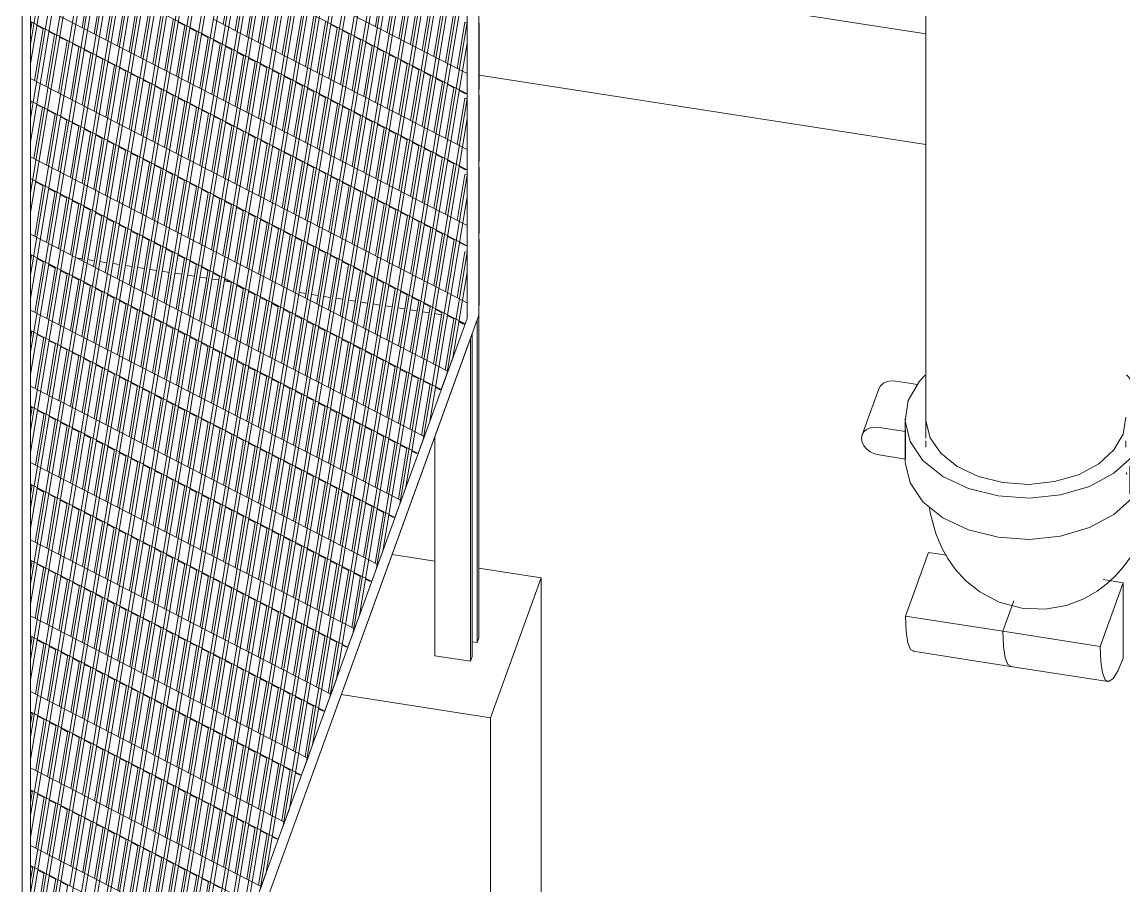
# Model space of a CAD drawing. Header units: metres. Extents: x 63 to 378, y -27 to 78.
# Drawn here: x 196.331 to 197.835, y 72.244 to 73.424 of the extents above; entities that cross this region are included whole.
import ezdxf

# ---------------------------------------------------------------- set-up
doc = ezdxf.new("R2010")
doc.units = ezdxf.units.M
for name, color, linetype, lineweight in [('A-FLOR', 7, 'Continuous', 9), ('M-EQPM', 7, 'Continuous', 18), ('P-PIPE', 7, 'Continuous', 18)]:
    doc.layers.add(name, color=color, linetype=linetype, lineweight=lineweight)

# ---------------------------------------------------------------- blocks, each defined once
blk = doc.blocks.new('C_S_L_Torre - Baltimore CPSC-0817-08L - C_S_L_Torre - Baltimore CPSC-0817-08L-2352271-3D TORRE')
at = {"layer": 'M-EQPM'}
for p, q in [((17.0562, 75.5833), (17.0562, 73.0234)), ((16.4441, 71.8916), (17.0399, 75.4849)), ((17.04, 75.4851), (17.04, 73.0187)), ((17.0306, 75.4592), (16.4976, 72.2447)), ((17.04, 75.4087), (16.4441, 71.815)), ((16.4441, 71.9999), (17.0068, 75.3936)), ((17.04, 75.303), (16.4506, 71.7482)), ((16.9668, 75.283), (16.5452, 72.7408)), ((16.4441, 71.6817), (17.04, 75.2754)), ((16.4441, 72.2071), (16.9435, 75.2189)), ((17.04, 75.1994), (16.4441, 71.6057)), ((16.9351, 75.1957), (16.4441, 72.2346)), ((16.9028, 75.1066), (16.4441, 72.3404)), ((17.04, 75.0958), (16.4441, 71.5021)), ((16.4441, 71.4746), (17.04, 75.0682)), ((16.9466, 75.0581), (16.4441, 72.0275)), ((16.8661, 74.9922), (16.4441, 72.4474)), ((17.04, 74.9904), (16.4441, 71.3967)), ((16.4441, 72.5253), (16.8463, 74.9507)), ((16.8379, 74.9275), (16.4441, 72.5528)), ((16.5977, 73.2372), (16.8722, 74.8926)), ((17.04, 74.8833), (16.4702, 71.4468)), ((16.4792, 71.4719), (17.04, 74.8536)), ((16.6301, 72.9071), (16.9526, 74.8521)), ((16.8062, 74.8401), (16.4441, 72.6564)), ((16.4441, 72.7324), (16.783, 74.7761)), ((17.04, 74.7776), (16.5025, 71.536)), ((16.7745, 74.7528), (16.4441, 72.76)), ((16.5109, 71.5592), (17.04, 74.75)), ((16.7422, 74.6637), (16.4441, 72.8657)), ((16.5426, 71.6465), (17.04, 74.6465)), ((16.4441, 72.9423), (16.7188, 74.5991)), ((16.7095, 74.5735), (16.4441, 72.9728)), ((17.04, 74.5704), (16.5658, 71.7106)), ((16.5742, 71.7338), (17.04, 74.5429)), ((16.4441, 73.0461), (16.6871, 74.5116)), ((16.6773, 74.4846), (16.4441, 73.0782)), ((17.04, 74.4663), (16.5976, 71.7984)), ((16.6067, 71.8235), (17.04, 74.4366)), ((16.4441, 73.1637), (16.6512, 74.4125)), ((16.643, 74.39), (16.4441, 73.1904)), ((17.04, 74.3605), (16.6299, 71.8875)), ((16.4441, 73.2599), (16.6218, 74.3314)), ((16.6384, 71.9108), (17.04, 74.333)), ((16.4441, 72.417), (16.7585, 74.3131)), ((16.612, 74.3044), (16.4441, 73.292)), ((17.04, 74.257), (16.6616, 71.9749)), ((16.4441, 73.3668), (16.5891, 74.2413)), ((16.4441, 72.6289), (16.7097, 74.2304)), ((16.4468, 71.3822), (16.919, 74.2304)), ((16.5809, 74.2188), (16.4441, 73.3935)), ((16.67, 71.9981), (17.04, 74.2294)), ((16.4441, 71.5781), (16.8702, 74.1476)), ((16.7017, 72.0854), (17.0299, 74.0648)), ((17.04, 74.0492), (16.7251, 72.15)), ((16.7342, 72.175), (17.04, 74.0195)), ((17.04, 73.9435), (16.7857, 72.4101)), ((16.7658, 72.2624), (17.04, 73.9159)), ((16.4441, 72.1035), (16.7419, 73.8993)), ((16.4326, 71.3032), (16.4326, 73.8631)), ((16.4441, 71.3749), (16.4441, 73.8413)), ((17.04, 73.8399), (16.789, 72.3264)), ((16.7975, 72.3497), (17.04, 73.8123)), ((16.8291, 72.437), (17.04, 73.7088)), ((17.0258, 73.6509), (16.8207, 72.4138)), ((16.4441, 73.6316), (17.04, 73.3255)), ((17.04, 73.6322), (16.8525, 72.5016)), ((16.8616, 72.5266), (17.04, 73.6024)), ((16.4441, 72.836), (16.5655, 73.5682)), ((16.4441, 73.528), (16.8494, 73.3199)), ((16.8498, 73.5268), (16.5341, 71.6233)), ((17.04, 73.3531), (16.6934, 73.5311)), ((17.04, 73.5264), (16.8848, 72.5907)), ((16.8933, 72.6139), (17.04, 73.4989)), ((16.5146, 73.4158), (16.526, 73.4849)), ((16.7073, 73.4204), (16.7188, 73.4895)), ((16.7235, 73.4121), (16.7349, 73.4812)), ((16.9292, 73.4854), (16.8332, 72.9064)), ((16.915, 73.4173), (16.9263, 73.4854)), ((16.9309, 73.4091), (16.9423, 73.4782)), ((16.5309, 73.4074), (16.5424, 73.4765)), ((16.5471, 73.3991), (16.5586, 73.4682)), ((16.7393, 73.4039), (16.7508, 73.473)), ((16.7551, 73.3958), (16.7666, 73.4649)), ((16.947, 73.4008), (16.9585, 73.4699)), ((17.04, 73.1459), (16.4441, 73.452)), ((16.5629, 73.391), (16.5744, 73.4601)), ((16.5788, 73.3828), (16.5902, 73.4519)), ((16.7712, 73.3875), (16.7827, 73.4566)), ((16.7876, 73.3791), (16.7991, 73.4482)), ((16.9629, 73.3927), (16.9743, 73.4618)), ((16.9787, 73.3845), (16.9901, 73.4536)), ((16.5949, 73.3746), (16.6064, 73.444)), ((16.6112, 73.3662), (16.6227, 73.4353)), ((16.8038, 73.3708), (16.8152, 73.4399)), ((16.9946, 73.3764), (17.0061, 73.4455)), ((17.0108, 73.3681), (17.0222, 73.4372)), ((16.4441, 73.4245), (17.04, 73.1183)), ((16.4459, 73.4225), (16.4441, 73.4234)), ((16.4441, 73.4115), (16.4459, 73.4225)), ((16.4614, 73.4145), (16.4528, 73.419)), ((16.6274, 73.3579), (16.6388, 73.427)), ((16.6432, 73.3497), (16.6547, 73.4188)), ((16.6547, 73.4188), (16.6458, 73.4234)), ((16.7419, 73.4026), (16.6937, 73.4274)), ((16.8196, 73.3627), (16.831, 73.4318)), ((16.8354, 73.3546), (16.8469, 73.4237)), ((16.8628, 73.4155), (16.8538, 73.4201)), ((17.04, 73.4228), (17.0093, 73.2377)), ((17.0266, 73.3599), (17.0371, 73.4233)), ((17.0371, 73.4233), (17.04, 73.4228)), ((17.04, 73.3953), (17.04, 73.4228)), ((17.0562, 73.4211), (17.0565, 73.422)), ((17.0562, 73.3304), (17.0562, 73.4211)), ((17.0565, 73.422), (17.0565, 73.3313)), ((16.4497, 73.3437), (16.4614, 73.4145)), ((16.4652, 73.3357), (16.477, 73.4065)), ((16.477, 73.4065), (16.4691, 73.4106)), ((16.659, 73.3416), (16.6705, 73.4107)), ((16.6705, 73.4107), (16.6616, 73.4153)), ((16.6862, 73.4026), (16.6774, 73.4071)), ((16.8513, 73.3464), (16.8628, 73.4155)), ((16.8675, 73.3381), (16.8789, 73.4072)), ((16.8789, 73.4072), (16.8701, 73.4118)), ((16.8948, 73.3991), (16.8859, 73.4036)), ((16.4441, 73.3935), (16.4441, 73.3668)), ((16.4824, 73.3269), (16.4941, 73.3977)), ((16.4941, 73.3977), (16.4846, 73.4026)), ((16.4985, 73.3187), (16.5102, 73.3895)), ((16.5102, 73.3895), (16.5018, 73.3938)), ((16.6751, 73.3333), (16.6866, 73.4026)), ((16.6915, 73.3249), (16.703, 73.394)), ((16.703, 73.394), (16.694, 73.3986)), ((16.7191, 73.3857), (16.7102, 73.3903)), ((17.04, 73.2495), (16.742, 73.4025)), ((16.8833, 73.33), (16.8948, 73.3991)), ((16.8991, 73.3218), (16.9106, 73.3909)), ((16.9106, 73.3909), (16.9017, 73.3955)), ((16.9249, 72.7013), (17.04, 73.3953)), ((16.5148, 73.3103), (16.5266, 73.3811)), ((16.5266, 73.3811), (16.5176, 73.3857)), ((16.531, 73.302), (16.5427, 73.3728)), ((16.5427, 73.3728), (16.5339, 73.3773)), ((16.7077, 73.3166), (16.7191, 73.3857)), ((16.7235, 73.3085), (16.7349, 73.3776)), ((16.7349, 73.3776), (16.7261, 73.3822)), ((16.7508, 73.3695), (16.7419, 73.374)), ((16.9151, 73.3137), (16.9265, 73.3828)), ((16.9265, 73.3828), (16.9175, 73.3874)), ((16.9312, 73.3054), (16.9427, 73.3745)), ((16.9427, 73.3745), (16.9338, 73.379)), ((16.5468, 73.2938), (16.5586, 73.3646)), ((16.5586, 73.3646), (16.5497, 73.3692)), ((16.5744, 73.3565), (16.5655, 73.3611)), ((16.7393, 73.3004), (16.7508, 73.3695)), ((16.7554, 73.2921), (16.7669, 73.3612)), ((16.7669, 73.3612), (16.7577, 73.3659)), ((16.947, 73.2972), (16.9585, 73.3663)), ((16.9585, 73.3663), (16.9496, 73.3709)), ((16.9629, 73.2891), (16.9743, 73.3582)), ((16.9743, 73.3582), (16.9654, 73.3628)), ((16.4441, 73.3466), (16.4441, 73.3162)), ((17.04, 73.0405), (16.4441, 73.3466)), ((16.5626, 73.2857), (16.5744, 73.3565)), ((16.5788, 73.2774), (16.5905, 73.3482)), ((16.5905, 73.3482), (16.5813, 73.3529)), ((16.6064, 73.3401), (16.5979, 73.3444)), ((16.7718, 73.2837), (16.7832, 73.3528)), ((16.7832, 73.3528), (16.7743, 73.3574)), ((16.7879, 73.2754), (16.7994, 73.3445)), ((16.7994, 73.3445), (16.7905, 73.349)), ((16.9788, 73.2809), (16.9902, 73.35)), ((16.9902, 73.35), (16.9813, 73.3546)), ((17.0064, 73.3417), (16.9975, 73.3463)), ((17.04, 73.3255), (17.04, 73.3531)), ((16.5951, 73.269), (16.6068, 73.3398)), ((16.6113, 73.2607), (16.623, 73.3315)), ((16.623, 73.3315), (16.6141, 73.3361)), ((16.6388, 73.3234), (16.63, 73.3279)), ((16.8038, 73.2673), (16.8152, 73.3364)), ((16.8152, 73.3364), (16.8063, 73.3409)), ((16.8196, 73.2591), (16.831, 73.3282)), ((16.831, 73.3282), (16.8228, 73.3325)), ((16.9949, 73.2726), (17.0064, 73.3417)), ((17.0108, 73.2645), (17.0222, 73.3336)), ((17.0222, 73.3336), (17.0133, 73.3381)), ((17.0371, 73.3259), (17.0292, 73.33)), ((17.0562, 73.3304), (17.0565, 73.3313)), ((16.4441, 73.3162), (17.0373, 73.0114)), ((16.4441, 73.3099), (16.4451, 73.3157)), ((16.6271, 73.2526), (16.6388, 73.3234)), ((16.6429, 73.2445), (16.6547, 73.3153)), ((16.6547, 73.3153), (16.6458, 73.3198)), ((16.8355, 73.2509), (16.8469, 73.3199)), ((16.8473, 73.3199), (16.838, 73.3247)), ((16.8499, 73.3196), (17.04, 73.2219)), ((16.8631, 73.3117), (16.8542, 73.3163)), ((17.04, 73.3193), (16.9482, 72.7653)), ((17.0266, 73.2564), (17.0371, 73.3197)), ((17.0371, 73.3259), (17.04, 73.3255)), ((17.0371, 73.3197), (17.04, 73.3193)), ((17.04, 73.2917), (17.04, 73.3193)), ((17.0562, 73.3228), (17.0565, 73.3238)), ((17.0562, 73.2322), (17.0562, 73.3228)), ((17.0565, 73.3238), (17.0565, 73.2331)), ((16.4489, 73.2371), (16.4604, 73.3067)), ((16.4604, 73.3067), (16.4525, 73.3108)), ((16.466, 73.2283), (16.4776, 73.2979)), ((16.4776, 73.2979), (16.4672, 73.3032)), ((16.6592, 73.2371), (16.6708, 73.307)), ((16.6708, 73.307), (16.6616, 73.3117)), ((16.6754, 73.2278), (16.6871, 73.2986)), ((16.6871, 73.2986), (16.6782, 73.3032)), ((16.8517, 73.2426), (16.8631, 73.3117)), ((16.8675, 73.2345), (16.8789, 73.3036)), ((16.8789, 73.3036), (16.8701, 73.3082)), ((16.8948, 73.2955), (16.8859, 73.3)), ((16.4441, 73.292), (16.4441, 73.2599)), ((16.4821, 73.22), (16.4937, 73.2897)), ((16.4937, 73.2897), (16.4852, 73.294)), ((16.51, 73.2813), (16.5011, 73.2859)), ((16.6915, 73.2195), (16.7033, 73.2903)), ((16.7033, 73.2903), (16.6944, 73.2948)), ((16.7191, 73.2821), (16.7102, 73.2867)), ((16.8833, 73.2264), (16.8948, 73.2955)), ((16.8992, 73.2182), (16.9107, 73.2873)), ((16.9107, 73.2873), (16.9017, 73.2919)), ((16.9268, 73.279), (16.918, 73.2836)), ((16.9566, 72.7886), (17.04, 73.2917)), ((16.4985, 73.2116), (16.51, 73.2813)), ((16.5146, 73.2033), (16.5262, 73.273)), ((16.5262, 73.273), (16.5173, 73.2775)), ((16.542, 73.2648), (16.5331, 73.2694)), ((16.7074, 73.2113), (16.7191, 73.2821)), ((16.7232, 73.2032), (16.7349, 73.274)), ((16.7349, 73.274), (16.7261, 73.2786)), ((16.751, 73.2657), (16.7419, 73.2704)), ((16.9154, 73.2099), (16.9268, 73.279)), ((16.9312, 73.2018), (16.9427, 73.2709)), ((16.9427, 73.2709), (16.9338, 73.2754)), ((16.5305, 73.1952), (16.542, 73.2648)), ((16.5463, 73.1871), (16.5578, 73.2567)), ((16.5578, 73.2567), (16.549, 73.2612)), ((16.5739, 73.2484), (16.5648, 73.2531)), ((16.7393, 73.1949), (16.751, 73.2657)), ((16.7557, 73.1865), (16.7674, 73.2573)), ((16.7674, 73.2573), (16.7584, 73.2619)), ((16.7836, 73.249), (16.7747, 73.2536)), ((16.947, 73.1936), (16.9585, 73.2627)), ((16.9585, 73.2627), (16.9496, 73.2673)), ((16.963, 73.1855), (16.9744, 73.2546)), ((16.9744, 73.2546), (16.9654, 73.2592)), ((16.4441, 73.2396), (16.4441, 73.2098)), ((16.6929, 73.1117), (16.4441, 73.2396)), ((16.5624, 73.1788), (16.5739, 73.2484)), ((16.5788, 73.1704), (16.5903, 73.24)), ((16.5903, 73.24), (16.5813, 73.2446)), ((16.7718, 73.1782), (16.7836, 73.249)), ((16.7876, 73.1701), (16.7994, 73.2409)), ((16.7994, 73.2409), (16.7905, 73.2455)), ((16.9791, 73.1772), (16.9906, 73.2463)), ((16.9906, 73.2463), (16.9817, 73.2508)), ((17.0064, 73.2381), (16.9975, 73.2427)), ((17.04, 73.2219), (17.04, 73.2495)), ((16.4441, 72.3107), (16.5977, 73.2371)), ((16.5949, 73.1621), (16.6064, 73.2312)), ((16.6064, 73.2318), (16.5976, 73.2363)), ((16.6107, 73.154), (16.6223, 73.2236)), ((16.6223, 73.2236), (16.6134, 73.2281)), ((16.8035, 73.162), (16.8152, 73.2328)), ((16.8152, 73.2328), (16.8068, 73.2371)), ((16.8194, 73.1538), (16.8311, 73.2246)), ((16.8311, 73.2246), (16.8222, 73.2292)), ((17.0092, 73.2371), (16.9165, 72.678)), ((16.9949, 73.169), (17.0062, 73.2371)), ((17.0108, 73.1609), (17.0222, 73.23)), ((17.0222, 73.23), (17.0133, 73.2346)), ((17.0371, 73.2224), (17.0292, 73.2264)), ((17.0371, 73.2224), (17.04, 73.2219)), ((17.0562, 73.2322), (17.0565, 73.2331)), ((17.0562, 73.2246), (17.0565, 73.2255)), ((17.0562, 73.1339), (17.0562, 73.2246)), ((17.0565, 73.2255), (17.0565, 73.1348)), ((16.4441, 73.2098), (17.0049, 72.9218)), ((16.4441, 73.2084), (16.4443, 73.2097)), ((16.6266, 73.1458), (16.6381, 73.2155)), ((16.6381, 73.2155), (16.6292, 73.22)), ((16.6427, 73.1376), (16.6542, 73.2072)), ((16.6542, 73.2072), (16.6451, 73.2119)), ((16.8355, 73.1455), (16.8473, 73.2163)), ((16.8473, 73.2163), (16.8384, 73.2209)), ((16.8514, 73.1374), (16.8631, 73.2082)), ((16.8631, 73.2082), (16.8542, 73.2127)), ((17.04, 73.2151), (16.98, 72.8531)), ((17.0267, 73.1527), (17.0371, 73.2156)), ((17.0371, 73.2156), (17.04, 73.2151)), ((17.04, 73.1854), (17.04, 73.2151)), ((16.4499, 73.1309), (16.4615, 73.2009)), ((16.4613, 73.2), (16.4509, 73.2053)), ((16.466, 73.1226), (16.4776, 73.1926)), ((16.4774, 73.1917), (16.469, 73.196)), ((16.659, 73.1292), (16.6706, 73.1988)), ((16.6706, 73.1988), (16.6616, 73.2034)), ((16.6867, 73.1905), (16.6779, 73.195)), ((16.8672, 73.1292), (16.8789, 73.2)), ((16.8789, 73.2), (16.8701, 73.2046)), ((16.8949, 73.1919), (16.8859, 73.1965)), ((16.4441, 73.1904), (16.4441, 73.1637)), ((16.4823, 73.1142), (16.4939, 73.1842)), ((16.4938, 73.1833), (16.4848, 73.1879)), ((16.5099, 73.175), (16.5011, 73.1795)), ((16.6752, 73.1208), (16.6867, 73.1905)), ((16.691, 73.1127), (16.7026, 73.1823)), ((16.7026, 73.1823), (16.6937, 73.1869)), ((16.7184, 73.1742), (16.7095, 73.1788)), ((16.8831, 73.1211), (16.8949, 73.1919)), ((16.8993, 73.1128), (16.911, 73.1836)), ((16.911, 73.1836), (16.9021, 73.1881)), ((16.9268, 73.1754), (16.918, 73.18)), ((16.9891, 72.8782), (17.04, 73.1854)), ((16.4985, 73.1059), (16.5101, 73.1759)), ((16.5143, 73.0978), (16.5259, 73.1678)), ((16.5258, 73.1669), (16.5169, 73.1714)), ((16.5416, 73.1587), (16.5327, 73.1633)), ((16.7068, 73.1046), (16.7184, 73.1742)), ((16.723, 73.0963), (16.7345, 73.1659)), ((16.7345, 73.1659), (16.7253, 73.1706)), ((16.7509, 73.1575), (16.7419, 73.1621)), ((16.9151, 73.1046), (16.9268, 73.1754)), ((16.9309, 73.0965), (16.9427, 73.1673)), ((16.9427, 73.1673), (16.9338, 73.1719)), ((16.9586, 73.1591), (16.9496, 73.1637)), ((16.5301, 73.0896), (16.5417, 73.1597)), ((16.5462, 73.0813), (16.5579, 73.1514)), ((16.5577, 73.1504), (16.5485, 73.1551)), ((16.7393, 73.0879), (16.7509, 73.1575)), ((16.7555, 73.0796), (16.767, 73.1492)), ((16.767, 73.1492), (16.7581, 73.1538)), ((16.9468, 73.0883), (16.9586, 73.1591)), ((16.963, 73.08), (16.9747, 73.1508)), ((16.9747, 73.1508), (16.9659, 73.1554)), ((16.9906, 73.1427), (16.9817, 73.1472)), ((16.4441, 73.1338), (16.4441, 73.1063)), ((16.9816, 72.8577), (16.4441, 73.1338)), ((16.5626, 73.0729), (16.5742, 73.143)), ((16.5741, 73.142), (16.5651, 73.1466)), ((16.5788, 73.0646), (16.5904, 73.1347)), ((16.5902, 73.1337), (16.5813, 73.1383)), ((16.7713, 73.0715), (16.7828, 73.1411)), ((16.7828, 73.1411), (16.774, 73.1457)), ((16.7871, 73.0633), (16.7987, 73.133)), ((16.7987, 73.133), (16.7898, 73.1375)), ((16.9788, 73.0719), (16.9906, 73.1427)), ((16.9947, 73.0638), (17.0064, 73.1346)), ((17.0064, 73.1346), (16.9975, 73.1391)), ((17.04, 73.1183), (17.04, 73.1459)), ((17.0562, 73.1339), (17.0565, 73.1348)), ((16.5946, 73.0565), (16.6062, 73.1266)), ((16.6064, 73.1254), (16.5972, 73.1302)), ((16.6104, 73.0484), (16.622, 73.1184)), ((16.6219, 73.1175), (16.613, 73.122)), ((16.803, 73.0552), (16.8146, 73.1248)), ((16.8146, 73.1248), (16.8056, 73.1294)), ((16.8307, 73.1165), (16.8219, 73.1211)), ((17.0106, 73.0556), (17.0223, 73.1264)), ((17.0223, 73.1264), (17.0133, 73.131)), ((17.0371, 73.1188), (17.0296, 73.1226)), ((17.0371, 73.1188), (17.04, 73.1183)), ((17.0562, 73.1263), (17.0565, 73.1273)), ((17.0562, 73.0357), (17.0562, 73.1263)), ((17.0565, 73.1273), (17.0565, 73.0367)), ((16.4441, 73.1063), (16.5117, 73.0715)), ((16.4441, 73.0962), (16.4457, 73.1055)), ((16.4455, 73.1045), (16.4441, 73.1052)), ((16.6265, 73.0401), (16.6381, 73.1102)), ((16.638, 73.1092), (16.6288, 73.1139)), ((16.6543, 73.1008), (16.6454, 73.1054)), ((17.0139, 72.9468), (16.6938, 73.1113)), ((16.8192, 73.0469), (16.8307, 73.1165)), ((16.835, 73.0387), (16.8466, 73.1084)), ((16.8466, 73.1084), (16.8377, 73.1129)), ((16.8624, 73.1002), (16.8535, 73.1048)), ((17.04, 73.1094), (17.0123, 72.9423)), ((17.0267, 73.0473), (17.0371, 73.1098)), ((17.0371, 73.1098), (17.04, 73.1094)), ((17.04, 73.0818), (17.04, 73.1094)), ((16.4501, 73.0271), (16.4618, 73.0972)), ((16.4616, 73.0962), (16.4529, 73.1007)), ((16.4665, 73.0187), (16.4781, 73.0888)), ((16.4779, 73.0878), (16.469, 73.0924)), ((16.5147, 73.1004), (16.5068, 73.1016)), ((16.5315, 73.0978), (16.5221, 73.0992)), ((16.5485, 73.0951), (16.5388, 73.0966)), ((16.5658, 73.0924), (16.5563, 73.0939)), ((16.5829, 73.0898), (16.5735, 73.0912)), ((16.5997, 73.0872), (16.5903, 73.0886)), ((16.6429, 73.0317), (16.6545, 73.1018)), ((16.659, 73.0234), (16.6706, 73.0935)), ((16.6705, 73.0925), (16.6616, 73.0971)), ((16.6863, 73.0844), (16.6774, 73.0889)), ((16.8508, 73.0306), (16.8624, 73.1002)), ((16.8668, 73.0224), (16.8783, 73.0921)), ((16.8783, 73.0921), (16.8693, 73.0967)), ((16.8945, 73.0838), (16.8856, 73.0883)), ((16.4441, 73.0782), (16.4441, 73.0461)), ((16.4826, 73.0104), (16.4943, 73.0805)), ((16.4941, 73.0795), (16.4852, 73.0841)), ((16.5097, 73.0715), (16.5011, 73.076)), ((16.6164, 73.0846), (16.607, 73.086)), ((16.6334, 73.0819), (16.6238, 73.0834)), ((16.6507, 73.0792), (16.6413, 73.0807)), ((16.6678, 73.0766), (16.6585, 73.078)), ((16.6749, 73.0153), (16.6865, 73.0853)), ((16.6846, 73.074), (16.6752, 73.0754)), ((16.6907, 73.0071), (16.7023, 73.0772)), ((16.7002, 73.0715), (16.6929, 73.0727)), ((16.7021, 73.0762), (16.6933, 73.0808)), ((16.7183, 73.068), (16.7091, 73.0727)), ((16.8829, 73.0141), (16.8945, 73.0838)), ((16.8987, 73.006), (16.9103, 73.0756)), ((16.9103, 73.0756), (16.9014, 73.0802)), ((17.0207, 72.9655), (17.04, 73.0818)), ((16.4985, 73.0023), (16.51, 73.0715)), ((16.5128, 73.071), (16.9732, 72.8345)), ((16.5143, 72.9942), (16.5259, 73.0642)), ((16.5258, 73.0633), (16.5169, 73.0678)), ((16.5419, 73.055), (16.5327, 73.0597)), ((16.7068, 72.9989), (16.7184, 73.0689)), ((16.7161, 73.0691), (16.7087, 73.0702)), ((16.7231, 72.9905), (16.7348, 73.0605)), ((16.7346, 73.0596), (16.7256, 73.0642)), ((16.9146, 72.9979), (16.9261, 73.0675)), ((16.9261, 73.0675), (16.9183, 73.0715)), ((16.9305, 72.9897), (16.942, 73.0593)), ((16.942, 73.0593), (16.9331, 73.0639)), ((16.5304, 72.9859), (16.542, 73.056)), ((16.5468, 72.9775), (16.5584, 73.0476)), ((16.5582, 73.0466), (16.5493, 73.0512)), ((16.5744, 73.0383), (16.5655, 73.0429)), ((16.7393, 72.9822), (16.7509, 73.0522)), ((16.7508, 73.0513), (16.7419, 73.0558)), ((16.7551, 72.974), (16.7667, 73.0441)), ((16.7666, 73.0431), (16.7577, 73.0477)), ((16.8202, 73.0529), (16.8108, 73.0543)), ((16.8369, 73.0503), (16.8275, 73.0517)), ((16.8537, 73.0477), (16.8443, 73.0491)), ((16.8705, 73.0451), (16.861, 73.0465)), ((16.8876, 73.0424), (16.8782, 73.0439)), ((16.9466, 72.9814), (16.9582, 73.051)), ((16.9582, 73.051), (16.9493, 73.0556)), ((16.9625, 72.9733), (16.974, 73.0429)), ((16.974, 73.0429), (16.9651, 73.0474)), ((16.4441, 73.0302), (16.4441, 73.0027)), ((16.95, 72.7704), (16.4441, 73.0302)), ((16.5629, 72.9692), (16.5745, 73.0393)), ((16.5788, 72.9611), (16.5904, 73.0311)), ((16.5902, 73.0302), (16.5813, 73.0347)), ((16.771, 72.9659), (16.7826, 73.036)), ((16.7824, 73.035), (16.7735, 73.0396)), ((16.7869, 72.9577), (16.7985, 73.0278)), ((16.7983, 73.0268), (16.7894, 73.0314)), ((16.9043, 73.0398), (16.895, 73.0413)), ((16.9211, 73.0372), (16.9117, 73.0387)), ((16.9379, 73.0346), (16.9285, 73.0361)), ((16.955, 73.0319), (16.9456, 73.0334)), ((16.9718, 73.0293), (16.9624, 73.0308)), ((16.9783, 72.9651), (16.9898, 73.0348)), ((16.9885, 73.0267), (16.9791, 73.0282)), ((16.9898, 73.0348), (16.981, 73.0393)), ((17.0058, 73.0266), (16.9968, 73.0312)), ((17.04, 73.0187), (17.04, 73.0405)), ((17.0562, 73.0357), (17.0565, 73.0367)), ((17.0562, 73.0234), (16.4326, 71.3032)), ((17.04, 73.0187), (16.4441, 71.3749)), ((16.5946, 72.9529), (16.6062, 73.023)), ((16.6064, 73.0219), (16.5972, 73.0266)), ((16.6107, 72.9447), (16.6223, 73.0147)), ((16.6221, 73.0138), (16.613, 73.0185)), ((16.803, 72.9494), (16.8146, 73.0195)), ((16.8145, 73.0185), (16.8056, 73.0231)), ((16.8303, 73.0104), (16.8214, 73.015)), ((16.9942, 72.957), (17.0058, 73.0266)), ((17.0053, 73.0241), (16.9959, 73.0256)), ((17.0103, 72.9485), (17.0219, 73.0183)), ((17.0219, 73.0183), (17.013, 73.0228)), ((17.0344, 73.0118), (17.0289, 73.0147)), ((17.0344, 73.0118), (17.0373, 73.0114)), ((17.0373, 73.0114), (17.04, 73.0187)), ((17.0539, 73.017), (17.0562, 73.0234)), ((17.0539, 72.5765), (17.0539, 73.017)), ((17.0562, 72.5828), (17.0562, 73.0234)), ((16.4441, 73.0027), (16.9415, 72.7471)), ((16.4441, 72.9907), (16.4459, 73.0017)), ((16.4458, 73.0008), (16.4441, 73.0016)), ((16.4621, 72.9924), (16.453, 72.9971)), ((16.627, 72.9363), (16.6387, 73.0063)), ((16.6385, 73.0054), (16.6295, 73.01)), ((16.6432, 72.928), (16.6548, 72.998)), ((16.6547, 72.9971), (16.6458, 73.0016)), ((16.8189, 72.9413), (16.8305, 73.0114)), ((16.8347, 72.9332), (16.8463, 73.0032)), ((16.8461, 73.0023), (16.8373, 73.0068)), ((16.8621, 72.9941), (16.8531, 72.9987)), ((17.0446, 72.9915), (17.0469, 72.9979)), ((17.0469, 72.5574), (17.0469, 72.9979)), ((16.4441, 71.335), (17.0446, 72.9915)), ((16.4507, 72.9233), (16.4623, 72.9933)), ((16.4668, 72.915), (16.4784, 72.985)), ((16.4783, 72.9841), (16.4694, 72.9886)), ((16.659, 72.9198), (16.6706, 72.9899)), ((16.6705, 72.9889), (16.6616, 72.9935)), ((16.6749, 72.9117), (16.6865, 72.9818)), ((16.6863, 72.9808), (16.6774, 72.9853)), ((16.8506, 72.925), (16.8622, 72.995)), ((16.8668, 72.9167), (16.8784, 72.9867)), ((16.8782, 72.9858), (16.8693, 72.9903)), ((16.894, 72.9777), (16.8852, 72.9822)), ((17.0446, 72.551), (17.0446, 72.9915)), ((16.4441, 72.9728), (16.4441, 72.9423)), ((16.4826, 72.9069), (16.4943, 72.9769)), ((16.4941, 72.976), (16.4852, 72.9805)), ((16.4985, 72.8987), (16.5101, 72.9688)), ((16.5099, 72.9678), (16.5011, 72.9724)), ((16.691, 72.9034), (16.7026, 72.9735)), ((16.7024, 72.9725), (16.6933, 72.9772)), ((16.7188, 72.9641), (16.7098, 72.9687)), ((16.8826, 72.9086), (16.8942, 72.9786)), ((16.8984, 72.9004), (16.91, 72.9705)), ((16.9099, 72.9695), (16.901, 72.9741)), ((16.5146, 72.8904), (16.5262, 72.9605)), ((16.526, 72.9595), (16.5169, 72.9642)), ((16.5309, 72.882), (16.5426, 72.9521)), ((16.5424, 72.9511), (16.5334, 72.9557)), ((16.7073, 72.895), (16.7189, 72.9651)), ((16.7235, 72.8867), (16.7351, 72.9568)), ((16.7349, 72.9558), (16.7261, 72.9604)), ((16.7508, 72.9477), (16.7419, 72.9522)), ((16.9143, 72.8922), (16.9259, 72.9623)), ((16.9258, 72.9614), (16.9168, 72.966)), ((16.9305, 72.8839), (16.9421, 72.954)), ((16.9419, 72.953), (16.9331, 72.9576)), ((17.0123, 72.9423), (17.0207, 72.9655)), ((16.5471, 72.8737), (16.5587, 72.9438)), ((16.5586, 72.9428), (16.5497, 72.9474)), ((16.5744, 72.9347), (16.5655, 72.9393)), ((16.7393, 72.8786), (16.7509, 72.9486)), ((16.7551, 72.8705), (16.7667, 72.9405)), ((16.7666, 72.9396), (16.7577, 72.9441)), ((16.9463, 72.8758), (16.9579, 72.9459)), ((16.9578, 72.9449), (16.9489, 72.9495)), ((16.9621, 72.8677), (16.9738, 72.9377)), ((16.9736, 72.9368), (16.9647, 72.9413)), ((17.0049, 72.9218), (17.0139, 72.9468)), ((16.4441, 72.9267), (16.4441, 72.8991)), ((16.4843, 72.906), (16.4441, 72.9267)), ((16.5629, 72.8656), (16.5745, 72.9357)), ((16.5788, 72.8575), (16.5904, 72.9275)), ((16.5902, 72.9266), (16.5813, 72.9311)), ((16.6064, 72.9183), (16.5972, 72.923)), ((16.771, 72.8623), (16.7827, 72.9323)), ((16.7825, 72.9314), (16.7735, 72.936)), ((16.7872, 72.854), (16.7988, 72.924)), ((16.7987, 72.9231), (16.7898, 72.9276)), ((16.978, 72.8593), (16.9897, 72.9296)), ((16.9895, 72.9286), (16.9806, 72.9332)), ((17.002, 72.9222), (16.9968, 72.9249)), ((17.002, 72.9222), (17.0049, 72.9218)), ((16.5949, 72.8492), (16.6064, 72.9186)), ((16.6112, 72.8408), (16.6228, 72.9109)), ((16.6227, 72.9099), (16.6137, 72.9145)), ((16.803, 72.8458), (16.8146, 72.9159)), ((16.8145, 72.9149), (16.8056, 72.9195)), ((16.8303, 72.9068), (16.8214, 72.9114)), ((16.4441, 71.7853), (16.6299, 72.906)), ((16.4441, 72.8991), (16.753, 72.7404)), ((16.4463, 72.8969), (16.4441, 72.8981)), ((16.4441, 72.8837), (16.4465, 72.898)), ((16.4625, 72.8886), (16.4536, 72.8932)), ((16.9183, 72.683), (16.4854, 72.9054)), ((16.6274, 72.8325), (16.639, 72.9026)), ((16.6388, 72.9016), (16.6303, 72.906)), ((16.6432, 72.8244), (16.6548, 72.8944)), ((16.6547, 72.8935), (16.6458, 72.898)), ((16.8332, 72.906), (16.6932, 72.0622)), ((16.8189, 72.8377), (16.8302, 72.906)), ((16.8348, 72.8295), (16.8464, 72.8996)), ((16.8462, 72.8986), (16.8373, 72.9032)), ((16.8509, 72.8212), (16.8625, 72.8913)), ((16.8624, 72.8903), (16.8535, 72.8949)), ((16.4509, 72.819), (16.4626, 72.8896)), ((16.4667, 72.8109), (16.4784, 72.8815)), ((16.4783, 72.8805), (16.4694, 72.8851)), ((16.4941, 72.8724), (16.4852, 72.8769)), ((16.659, 72.8162), (16.6706, 72.8863)), ((16.6705, 72.8853), (16.6616, 72.8899)), ((16.6751, 72.808), (16.6868, 72.878)), ((16.6866, 72.8771), (16.6774, 72.8818)), ((16.8668, 72.8131), (16.8784, 72.8832)), ((16.8782, 72.8822), (16.8693, 72.8868)), ((16.894, 72.8741), (16.8852, 72.8786)), ((16.98, 72.8531), (16.9891, 72.8782)), ((16.4441, 72.8657), (16.4441, 72.836)), ((16.4826, 72.8027), (16.4943, 72.8733)), ((16.4987, 72.7945), (16.5104, 72.8651)), ((16.5102, 72.8641), (16.5011, 72.8688)), ((16.6915, 72.7996), (16.7031, 72.8696)), ((16.703, 72.8687), (16.694, 72.8733)), ((16.7077, 72.7913), (16.7193, 72.8613)), ((16.7191, 72.8604), (16.7102, 72.8649)), ((16.8826, 72.805), (16.8942, 72.875)), ((16.8985, 72.7968), (16.9101, 72.8669)), ((16.91, 72.8659), (16.901, 72.8705)), ((16.9261, 72.8576), (16.9172, 72.8622)), ((16.515, 72.7861), (16.5267, 72.8567)), ((16.5266, 72.8557), (16.5176, 72.8603)), ((16.5312, 72.7778), (16.5429, 72.8484)), ((16.5427, 72.8474), (16.5339, 72.852)), ((16.7235, 72.7831), (16.7351, 72.8532)), ((16.7349, 72.8522), (16.7261, 72.8568)), ((16.7508, 72.8441), (16.7419, 72.8487)), ((16.9147, 72.7885), (16.9263, 72.8586)), ((16.9305, 72.7804), (16.9421, 72.8504)), ((16.9419, 72.8495), (16.9331, 72.854)), ((16.9732, 72.8345), (16.9816, 72.8577)), ((16.996, 72.8573), (16.996, 72.5586)), ((16.547, 72.7696), (16.5587, 72.8402)), ((16.5586, 72.8393), (16.5497, 72.8438)), ((16.5628, 72.7615), (16.5745, 72.8321)), ((16.5744, 72.8311), (16.5655, 72.8357)), ((16.7393, 72.775), (16.7509, 72.8451)), ((16.7552, 72.7668), (16.7668, 72.8369)), ((16.7667, 72.8359), (16.7577, 72.8405)), ((16.7828, 72.8276), (16.774, 72.8322)), ((16.9463, 72.7722), (16.9579, 72.8423)), ((16.9578, 72.8413), (16.9489, 72.8459)), ((16.9703, 72.8349), (16.9647, 72.8378)), ((16.9703, 72.8349), (16.9732, 72.8345)), ((16.4441, 72.8225), (16.4441, 72.7928)), ((16.8865, 72.5952), (16.4441, 72.8225)), ((16.5789, 72.7532), (16.5907, 72.8238)), ((16.5905, 72.8229), (16.5813, 72.8276)), ((16.6064, 72.8147), (16.5979, 72.8191)), ((16.7714, 72.7585), (16.783, 72.8286)), ((16.7872, 72.7504), (16.7988, 72.8205)), ((16.7987, 72.8195), (16.7898, 72.8241)), ((16.5953, 72.7448), (16.607, 72.8154)), ((16.6115, 72.7365), (16.6232, 72.8071)), ((16.623, 72.8062), (16.6141, 72.8107)), ((16.6388, 72.798), (16.63, 72.8026)), ((16.803, 72.7423), (16.8146, 72.8123)), ((16.8145, 72.8114), (16.8056, 72.8159)), ((16.8189, 72.7341), (16.8306, 72.8041)), ((16.8304, 72.8032), (16.8214, 72.8078)), ((16.4441, 72.7928), (16.8774, 72.5702)), ((16.4441, 72.778), (16.4464, 72.7918)), ((16.4462, 72.7907), (16.4441, 72.7917)), ((16.462, 72.7825), (16.453, 72.7871)), ((16.6273, 72.7284), (16.639, 72.799)), ((16.6431, 72.7203), (16.6548, 72.7909)), ((16.6547, 72.7899), (16.6458, 72.7944)), ((16.6708, 72.7816), (16.6616, 72.7863)), ((16.8351, 72.7258), (16.8467, 72.7958)), ((16.8466, 72.7949), (16.8377, 72.7994)), ((16.8509, 72.7177), (16.8625, 72.7877)), ((16.8624, 72.7868), (16.8535, 72.7913)), ((16.9482, 72.7653), (16.9566, 72.7886)), ((16.4506, 72.7134), (16.4622, 72.7835)), ((16.4664, 72.7053), (16.478, 72.7754)), ((16.4779, 72.7744), (16.469, 72.779)), ((16.6592, 72.712), (16.6709, 72.7826)), ((16.6756, 72.7036), (16.6873, 72.7742)), ((16.6871, 72.7732), (16.6782, 72.7778)), ((16.8668, 72.7095), (16.8784, 72.7796)), ((16.8782, 72.7786), (16.8693, 72.7832)), ((16.8827, 72.7013), (16.8943, 72.7714)), ((16.8941, 72.7704), (16.8852, 72.7751)), ((16.4441, 72.76), (16.4441, 72.7324)), ((16.4825, 72.697), (16.4941, 72.7671)), ((16.494, 72.7661), (16.4848, 72.7708)), ((16.4989, 72.6886), (16.5105, 72.7587)), ((16.5103, 72.7577), (16.5014, 72.7623)), ((16.6917, 72.6953), (16.7034, 72.7659)), ((16.7033, 72.7649), (16.6944, 72.7695)), ((16.7076, 72.6872), (16.7193, 72.7577)), ((16.7191, 72.7568), (16.7102, 72.7613)), ((16.8988, 72.693), (16.9104, 72.7631)), ((16.9103, 72.7621), (16.9014, 72.7667)), ((16.9261, 72.754), (16.9172, 72.7586)), ((16.9415, 72.7471), (16.95, 72.7704)), ((16.515, 72.6803), (16.5266, 72.7504)), ((16.5265, 72.7494), (16.5176, 72.754)), ((16.5423, 72.7413), (16.5334, 72.7459)), ((16.7234, 72.679), (16.7351, 72.7496)), ((16.7349, 72.7487), (16.7261, 72.7532)), ((16.7509, 72.7404), (16.7419, 72.7451)), ((16.9146, 72.6847), (16.9263, 72.755)), ((16.9386, 72.7476), (16.9331, 72.7504)), ((16.9386, 72.7476), (16.9415, 72.7471)), ((16.5451, 72.7404), (16.4441, 72.1311)), ((16.5309, 72.6722), (16.5422, 72.7404)), ((16.5467, 72.6641), (16.5583, 72.7341)), ((16.5581, 72.7332), (16.5493, 72.7377)), ((16.5628, 72.6558), (16.5744, 72.7258)), ((16.5742, 72.7249), (16.5651, 72.7296)), ((16.7393, 72.6709), (16.7508, 72.7404)), ((16.7538, 72.74), (16.9099, 72.6598)), ((16.7555, 72.6626), (16.7672, 72.7331)), ((16.767, 72.7322), (16.7581, 72.7367)), ((16.7828, 72.724), (16.774, 72.7286)), ((16.4441, 72.7168), (16.4441, 72.6892)), ((16.8542, 72.5061), (16.4441, 72.7168)), ((16.5791, 72.6474), (16.5908, 72.7174)), ((16.5906, 72.7165), (16.5816, 72.7211)), ((16.6064, 72.7084), (16.5979, 72.7127)), ((16.7713, 72.6544), (16.783, 72.725)), ((16.7871, 72.6463), (16.7988, 72.7169)), ((16.7987, 72.7159), (16.7898, 72.7205)), ((16.8146, 72.7077), (16.8056, 72.7123)), ((16.5953, 72.6391), (16.6069, 72.7091)), ((16.6111, 72.631), (16.6227, 72.701)), ((16.6226, 72.7001), (16.6137, 72.7046)), ((16.6384, 72.6919), (16.6295, 72.6965)), ((16.803, 72.6381), (16.8147, 72.7087)), ((16.8192, 72.6298), (16.8309, 72.7004)), ((16.8307, 72.6994), (16.8219, 72.704)), ((16.8466, 72.6913), (16.8377, 72.6959)), ((16.9165, 72.678), (16.9249, 72.7013)), ((16.4441, 72.6892), (16.8457, 72.4829)), ((16.4462, 72.6871), (16.4441, 72.6882)), ((16.4441, 72.6744), (16.4464, 72.6882)), ((16.462, 72.679), (16.4532, 72.6835)), ((16.627, 72.6228), (16.6386, 72.6929)), ((16.6431, 72.6145), (16.6547, 72.6846)), ((16.6545, 72.6836), (16.6454, 72.6883)), ((16.835, 72.6217), (16.8467, 72.6923)), ((16.8508, 72.6136), (16.8625, 72.6841)), ((16.8624, 72.6832), (16.8535, 72.6877)), ((16.9099, 72.6598), (16.9183, 72.683)), ((16.4506, 72.6099), (16.4622, 72.6799)), ((16.4667, 72.6016), (16.4783, 72.6716)), ((16.4781, 72.6707), (16.469, 72.6754)), ((16.4945, 72.6623), (16.4855, 72.6669)), ((16.6594, 72.6061), (16.671, 72.6762)), ((16.6709, 72.6752), (16.6619, 72.6798)), ((16.6756, 72.5978), (16.6872, 72.6679)), ((16.687, 72.6669), (16.6782, 72.6715)), ((16.8668, 72.6054), (16.8785, 72.676)), ((16.8783, 72.675), (16.8693, 72.6796)), ((16.8829, 72.5969), (16.8946, 72.6677)), ((16.8945, 72.6667), (16.8856, 72.6713)), ((16.4441, 72.6564), (16.4441, 72.6289)), ((16.483, 72.5932), (16.4947, 72.6632)), ((16.4992, 72.5849), (16.5108, 72.6549)), ((16.5107, 72.654), (16.5018, 72.6585)), ((16.6914, 72.5897), (16.703, 72.6598)), ((16.7029, 72.6588), (16.694, 72.6634)), ((16.7072, 72.5816), (16.7188, 72.6516)), ((16.7187, 72.6507), (16.7098, 72.6552)), ((16.907, 72.6603), (16.9012, 72.6632)), ((16.907, 72.6603), (16.9099, 72.6598)), ((16.515, 72.5767), (16.5266, 72.6468)), ((16.5265, 72.6458), (16.5176, 72.6504)), ((16.5309, 72.5686), (16.5425, 72.6387)), ((16.5423, 72.6377), (16.5334, 72.6423)), ((16.7231, 72.5734), (16.7348, 72.6435)), ((16.7346, 72.6425), (16.7256, 72.6471)), ((16.7508, 72.6342), (16.7419, 72.6388)), ((16.547, 72.5603), (16.5586, 72.6304)), ((16.5584, 72.6294), (16.5493, 72.6341)), ((16.5633, 72.5519), (16.5749, 72.622)), ((16.5748, 72.621), (16.5658, 72.6256)), ((16.7393, 72.5651), (16.7509, 72.6352)), ((16.7551, 72.557), (16.7667, 72.627)), ((16.7666, 72.6261), (16.7577, 72.6306)), ((16.7824, 72.6179), (16.7735, 72.6225)), ((16.4441, 72.6132), (16.4441, 72.5856)), ((16.8225, 72.4188), (16.4441, 72.6132)), ((16.5795, 72.5436), (16.5911, 72.6137)), ((16.5909, 72.6127), (16.5821, 72.6173)), ((16.5953, 72.5355), (16.6069, 72.6056)), ((16.6064, 72.6048), (16.5979, 72.6092)), ((16.771, 72.5488), (16.7826, 72.6189)), ((16.7869, 72.5407), (16.7985, 72.6107)), ((16.7983, 72.6098), (16.7894, 72.6144)), ((16.8145, 72.6015), (16.8056, 72.606)), ((16.8848, 72.5907), (16.8933, 72.6139)), ((16.6111, 72.5274), (16.6227, 72.5974)), ((16.6226, 72.5965), (16.6137, 72.601)), ((16.6387, 72.5882), (16.6295, 72.5929)), ((16.803, 72.5324), (16.8146, 72.6024)), ((16.8189, 72.5242), (16.8305, 72.5943)), ((16.8303, 72.5933), (16.8214, 72.5979)), ((16.8774, 72.5702), (16.8865, 72.5952)), ((16.4441, 72.5856), (16.465, 72.5749)), ((16.4462, 72.5835), (16.4441, 72.5846)), ((16.4441, 72.5708), (16.4464, 72.5845)), ((16.463, 72.5749), (16.4531, 72.58)), ((16.6272, 72.5191), (16.6389, 72.5892)), ((16.6436, 72.5107), (16.6552, 72.5808)), ((16.6551, 72.5798), (16.6461, 72.5844)), ((16.6712, 72.5715), (16.6623, 72.5761)), ((16.8347, 72.5161), (16.8463, 72.5862)), ((16.8461, 72.5852), (16.8373, 72.5898)), ((16.8506, 72.5077), (16.8622, 72.578)), ((16.8621, 72.577), (16.8531, 72.5816)), ((17.0539, 72.5765), (17.0469, 72.5776)), ((17.0562, 72.5828), (17.0539, 72.5765)), ((16.4509, 72.5061), (16.4623, 72.5749)), ((16.4652, 72.5748), (16.8141, 72.3956)), ((16.4672, 72.4977), (16.4788, 72.5678)), ((16.4787, 72.5668), (16.4697, 72.5714)), ((16.4948, 72.5585), (16.486, 72.5631)), ((16.6598, 72.5024), (16.6714, 72.5725)), ((16.6756, 72.4943), (16.6872, 72.5643)), ((16.687, 72.5634), (16.6782, 72.5679)), ((16.8745, 72.5706), (16.8692, 72.5734)), ((16.8745, 72.5706), (16.8774, 72.5702)), ((16.4441, 72.5528), (16.4441, 72.5253)), ((16.4834, 72.4894), (16.495, 72.5595)), ((16.4992, 72.4813), (16.5108, 72.5514)), ((16.5107, 72.5504), (16.5018, 72.555)), ((16.5265, 72.5423), (16.5176, 72.5468)), ((16.6914, 72.4861), (16.703, 72.5562)), ((16.7029, 72.5552), (16.694, 72.5598)), ((16.7073, 72.478), (16.7189, 72.548)), ((16.7188, 72.5471), (16.7098, 72.5517)), ((17.0446, 72.551), (16.996, 72.5586)), ((17.0469, 72.5574), (17.0446, 72.551)), ((16.515, 72.4732), (16.5266, 72.5432)), ((16.5311, 72.4649), (16.5428, 72.5349)), ((16.5426, 72.534), (16.5334, 72.5387)), ((16.7235, 72.4697), (16.7351, 72.5397)), ((16.7349, 72.5388), (16.7261, 72.5433)), ((16.7393, 72.4615), (16.7509, 72.5316)), ((16.7508, 72.5306), (16.7419, 72.5352)), ((16.5475, 72.4565), (16.5591, 72.5265)), ((16.5589, 72.5256), (16.55, 72.5302)), ((16.5636, 72.4482), (16.5753, 72.5182)), ((16.5751, 72.5173), (16.5662, 72.5218)), ((16.7551, 72.4534), (16.7667, 72.5235)), ((16.7666, 72.5225), (16.7577, 72.5271)), ((16.771, 72.4452), (16.7827, 72.5153)), ((16.7825, 72.5143), (16.7735, 72.5189)), ((16.8525, 72.5016), (16.8616, 72.5266)), ((16.4441, 72.5096), (16.4441, 72.482)), ((16.7909, 72.3315), (16.4441, 72.5096)), ((16.5795, 72.4401), (16.5911, 72.5101)), ((16.5909, 72.5092), (16.5821, 72.5137)), ((16.5953, 72.4319), (16.6069, 72.502)), ((16.6064, 72.5012), (16.5979, 72.5056)), ((16.7872, 72.4369), (16.7988, 72.507)), ((16.7987, 72.506), (16.7898, 72.5106)), ((16.8145, 72.4979), (16.8056, 72.5024)), ((16.8457, 72.4829), (16.8542, 72.5061)), ((16.6114, 72.4236), (16.623, 72.4937)), ((16.6229, 72.4927), (16.6137, 72.4974)), ((16.6278, 72.4152), (16.6394, 72.4853)), ((16.6392, 72.4843), (16.6303, 72.4889)), ((16.803, 72.4288), (16.8146, 72.4988)), ((16.8189, 72.4207), (16.8305, 72.4907)), ((16.8303, 72.4898), (16.8214, 72.4943)), ((16.8428, 72.4833), (16.8371, 72.4863)), ((16.4441, 72.482), (16.7824, 72.3082)), ((16.4465, 72.4798), (16.4441, 72.481)), ((16.4441, 72.4654), (16.4467, 72.4809)), ((16.4513, 72.4018), (16.463, 72.4723)), ((16.4628, 72.4714), (16.4539, 72.476)), ((16.6439, 72.4069), (16.6555, 72.477)), ((16.6554, 72.476), (16.6465, 72.4806)), ((16.6712, 72.4679), (16.6623, 72.4725)), ((16.8428, 72.4833), (16.8457, 72.4829)), ((16.4675, 72.3934), (16.4792, 72.464)), ((16.479, 72.4631), (16.4701, 72.4676)), ((16.4833, 72.3853), (16.495, 72.4559)), ((16.4948, 72.4549), (16.486, 72.4595)), ((16.6598, 72.3988), (16.6714, 72.4689)), ((16.6756, 72.3907), (16.6872, 72.4607)), ((16.687, 72.4598), (16.6782, 72.4643)), ((16.703, 72.4516), (16.694, 72.4562)), ((16.4441, 72.4474), (16.4441, 72.417)), ((16.4991, 72.3772), (16.5108, 72.4478)), ((16.5107, 72.4468), (16.5018, 72.4514)), ((16.5268, 72.4385), (16.5176, 72.4432)), ((16.6915, 72.3825), (16.7031, 72.4526)), ((16.7077, 72.3742), (16.7193, 72.4443)), ((16.7191, 72.4433), (16.7102, 72.4479)), ((16.5152, 72.3689), (16.5269, 72.4395)), ((16.5316, 72.3605), (16.5433, 72.4311)), ((16.5431, 72.4301), (16.5342, 72.4347)), ((16.5593, 72.4218), (16.5504, 72.4264)), ((16.7235, 72.3661), (16.7351, 72.4361)), ((16.7349, 72.4352), (16.7261, 72.4397)), ((16.7393, 72.3579), (16.7509, 72.428)), ((16.7508, 72.427), (16.7419, 72.4316)), ((16.8207, 72.4138), (16.8291, 72.437)), ((16.5477, 72.3522), (16.5594, 72.4228)), ((16.5636, 72.3441), (16.5753, 72.4147)), ((16.5751, 72.4137), (16.5662, 72.4183)), ((16.5909, 72.4056), (16.5821, 72.4101)), ((16.7552, 72.3498), (16.7668, 72.4198)), ((16.7667, 72.4189), (16.7577, 72.4235)), ((16.7714, 72.3415), (16.783, 72.4115)), ((16.7828, 72.4106), (16.774, 72.4151)), ((16.8141, 72.3956), (16.8225, 72.4188)), ((16.4441, 72.4054), (16.4441, 72.3757)), ((16.759, 72.2437), (16.4441, 72.4054)), ((16.5794, 72.3359), (16.5911, 72.4065)), ((16.5955, 72.3277), (16.6072, 72.3983)), ((16.6064, 72.3976), (16.5979, 72.402)), ((16.7856, 72.4093), (16.7574, 72.2391)), ((16.7872, 72.3333), (16.7988, 72.4034)), ((16.7987, 72.4024), (16.7898, 72.407)), ((16.8112, 72.396), (16.8056, 72.3989)), ((16.8112, 72.396), (16.8141, 72.3956)), ((16.6119, 72.3193), (16.6236, 72.3899)), ((16.6234, 72.3889), (16.6144, 72.3935)), ((16.628, 72.311), (16.6397, 72.3816)), ((16.6396, 72.3806), (16.6307, 72.3852)), ((16.4441, 72.3757), (16.7499, 72.2186)), ((16.4466, 72.3734), (16.4441, 72.3747)), ((16.4441, 72.3583), (16.4468, 72.3744)), ((16.4513, 72.296), (16.4629, 72.3661)), ((16.4628, 72.3651), (16.4539, 72.3697)), ((16.6438, 72.3028), (16.6555, 72.3734)), ((16.6554, 72.3725), (16.6465, 72.377)), ((16.6597, 72.2947), (16.6714, 72.3653)), ((16.6712, 72.3643), (16.6623, 72.3689)), ((16.4671, 72.2879), (16.4787, 72.3579)), ((16.4786, 72.357), (16.4697, 72.3615)), ((16.483, 72.2797), (16.4946, 72.3498)), ((16.4944, 72.3488), (16.4855, 72.3534)), ((16.6756, 72.2865), (16.6873, 72.3571)), ((16.6871, 72.3562), (16.6782, 72.3608)), ((16.7033, 72.3479), (16.6944, 72.3524)), ((16.4441, 72.3404), (16.4441, 72.3107)), ((16.4991, 72.2715), (16.5107, 72.3415)), ((16.5105, 72.3406), (16.5014, 72.3453)), ((16.5269, 72.3322), (16.5179, 72.3368)), ((16.6917, 72.2782), (16.7034, 72.3488)), ((16.7076, 72.2701), (16.7193, 72.3407)), ((16.7191, 72.3397), (16.7102, 72.3443)), ((16.7349, 72.3316), (16.7261, 72.3362)), ((16.789, 72.3264), (16.7975, 72.3497)), ((16.5154, 72.2631), (16.527, 72.3331)), ((16.5316, 72.2548), (16.5432, 72.3248)), ((16.543, 72.3239), (16.5342, 72.3284)), ((16.5589, 72.3157), (16.55, 72.3203)), ((16.7234, 72.262), (16.7351, 72.3326)), ((16.7393, 72.2538), (16.751, 72.3244)), ((16.7509, 72.3234), (16.7419, 72.328)), ((16.7824, 72.3082), (16.7909, 72.3315)), ((16.5474, 72.2466), (16.559, 72.3167)), ((16.5632, 72.2385), (16.5748, 72.3086)), ((16.5747, 72.3076), (16.5658, 72.3122)), ((16.7555, 72.2455), (16.7672, 72.3161)), ((16.767, 72.3151), (16.7581, 72.3197)), ((16.7795, 72.3087), (16.7738, 72.3116)), ((16.7795, 72.3087), (16.7824, 72.3082)), ((16.4441, 72.2997), (16.4441, 72.2721)), ((16.7267, 72.1545), (16.4441, 72.2997)), ((16.5793, 72.2302), (16.591, 72.3003)), ((16.5908, 72.2993), (16.5816, 72.304)), ((16.5957, 72.2218), (16.6073, 72.2919)), ((16.6064, 72.2913), (16.5982, 72.2955)), ((16.6119, 72.2135), (16.6235, 72.2836)), ((16.6233, 72.2826), (16.6144, 72.2872)), ((16.6277, 72.2054), (16.6393, 72.2755)), ((16.6391, 72.2745), (16.6303, 72.2791)), ((16.4441, 72.2721), (16.7183, 72.1313)), ((16.4469, 72.2697), (16.4441, 72.2711)), ((16.4441, 72.2526), (16.4471, 72.2706)), ((16.4513, 72.1924), (16.4629, 72.2625)), ((16.4628, 72.2615), (16.4539, 72.2661)), ((16.6435, 72.1973), (16.6551, 72.2673)), ((16.655, 72.2664), (16.6461, 72.2709)), ((16.6709, 72.2582), (16.6619, 72.2628)), ((16.7574, 72.2391), (16.7658, 72.2624)), ((16.4671, 72.1843), (16.4787, 72.2544)), ((16.4786, 72.2534), (16.4697, 72.258)), ((16.4832, 72.176), (16.4949, 72.2461)), ((16.4947, 72.2451), (16.4855, 72.2498)), ((16.6594, 72.1891), (16.671, 72.2591)), ((16.6756, 72.1808), (16.6872, 72.2508)), ((16.687, 72.2499), (16.6782, 72.2544)), ((16.7029, 72.2418), (16.694, 72.2463))]:
    blk.add_line(p, q, dxfattribs=at)
blk = doc.blocks.new('Victaulic-IPS-Elbow No 10-13 - AC-2769218-3D TORRE')
at = {"layer": 'P-PIPE', "color": 1, "true_color": 0xff0000}
for p, q in [((17.6664, 72.8517), (17.6664, 72.8433)), ((17.9395, 72.8433), (17.9395, 72.8517)), ((17.9766, 72.7574), (17.9826, 72.7738))]:
    blk.add_line(p, q, dxfattribs=at)
at = {"layer": 'P-PIPE', "color": 1, "lineweight": 9, "true_color": 0xff0000}
for p, q in [((17.6386, 72.6126), (17.6701, 72.6996)), ((17.6943, 72.6958), (17.6701, 72.6996)), ((17.9358, 72.6583), (17.9043, 72.5713)), ((17.9083, 72.6626), (17.9358, 72.6583)), ((17.9358, 72.5551), (17.9358, 72.6583)), ((17.7714, 72.5919), (17.7866, 72.6337)), ((17.7866, 72.6337), (17.7714, 72.5919)), ((17.6386, 72.6126), (17.7714, 72.5919)), ((17.9043, 72.5713), (17.7714, 72.5919)), ((17.6492, 72.5647), (17.782, 72.544)), ((17.782, 72.544), (17.9148, 72.5234))]:
    blk.add_line(p, q, dxfattribs=at)
at = {"layer": 'P-PIPE', "color": 1, "true_color": 0xff0000}
for points in [[(17.9405, 72.806, 0), (17.9403, 72.8071, 0), (17.9402, 72.8087, 0)], [(17.7972, 72.6234, 0), (17.7662, 72.6319, 0), (17.7402, 72.6456, 0), (17.7204, 72.6613, 0), (17.7062, 72.6768, 0), (17.6961, 72.6911, 0), (17.689, 72.7039, 0), (17.6838, 72.7153, 0), (17.6799, 72.7255, 0), (17.677, 72.7349, 0), (17.6747, 72.7436, 0), (17.6728, 72.7518, 0), (17.6714, 72.7597, 0), (17.671, 72.7618, 0)], [(17.7972, 72.6234, 0), (17.8292, 72.6221, 0), (17.8582, 72.6272, 0), (17.8818, 72.6362, 0), (17.9001, 72.6467, 0), (17.914, 72.6573, 0), (17.9247, 72.6672, 0), (17.9331, 72.6765, 0), (17.9399, 72.6851, 0), (17.9456, 72.6931, 0), (17.9504, 72.7007, 0), (17.9546, 72.708, 0), (17.9584, 72.7151, 0), (17.9619, 72.722, 0), (17.9651, 72.7288, 0), (17.9681, 72.7356, 0), (17.9709, 72.7424, 0), (17.9736, 72.7492, 0), (17.9762, 72.7561, 0), (17.9766, 72.7574, 0)]]:
    blk.add_polyline3d(points, dxfattribs=at)
at = {"layer": 'P-PIPE', "color": 1, "lineweight": 9, "true_color": 0xff0000}
for points in [[(17.6505, 72.5647, 0), (17.6455, 72.5672, 0), (17.6417, 72.5764, 0), (17.6394, 72.5918, 0), (17.6386, 72.6126, 0)], [(17.7833, 72.544, 0), (17.7783, 72.5466, 0), (17.7746, 72.5558, 0), (17.7722, 72.5712, 0), (17.7714, 72.5919, 0)], [(17.7714, 72.5919, 0), (17.7722, 72.5712, 0), (17.7746, 72.5558, 0), (17.7783, 72.5466, 0), (17.7833, 72.544, 0)], [(17.9043, 72.5713, 0), (17.9051, 72.5505, 0), (17.9074, 72.5351, 0), (17.9112, 72.5259, 0), (17.9161, 72.5234, 0), (17.9221, 72.5276, 0), (17.9288, 72.5383, 0), (17.9358, 72.5551, 0)]]:
    blk.add_polyline3d(points, dxfattribs=at)
blk = doc.blocks.new('Victaulic-IPS-Rigid Coupling Style 07-W07-107 - Standard-V208-3D TORRE')
at = {"layer": 'P-PIPE', "color": 1, "true_color": 0xff0000}
for p, q in [((17.6021, 72.923), (17.5792, 72.8599)), ((17.6255, 72.9334), (17.6551, 72.9288)), ((17.6379, 72.8818), (17.6379, 72.8254)), ((17.6665, 72.8793), (17.6665, 72.8818)), ((17.6722, 72.8562), (17.6665, 72.8793)), ((17.9677, 72.8802), (18.0033, 72.8746)), ((17.9681, 72.83), (17.9681, 72.8818)), ((17.6383, 72.8647), (17.6026, 72.8702)), ((17.6383, 72.8647), (17.638, 72.8688)), ((17.6383, 72.8271), (17.6383, 72.8647)), ((17.6867, 72.8349), (17.6722, 72.8562)), ((18.0039, 72.7842), (18.0267, 72.8473)), ((17.6026, 72.8326), (17.6383, 72.8271)), ((17.7092, 72.8168), (17.6867, 72.8349)), ((17.6379, 72.8232), (17.6379, 72.8254)), ((17.7381, 72.8032), (17.7092, 72.8168)), ((17.9469, 72.8194), (17.9448, 72.8171)), ((17.9805, 72.8115), (17.9448, 72.8171)), ((17.9448, 72.8171), (17.9448, 72.7794)), ((17.7714, 72.7949), (17.7381, 72.8032)), ((17.8746, 72.8057), (17.8421, 72.7962)), ((17.8069, 72.7925), (17.7714, 72.7949)), ((17.8421, 72.7962), (17.8069, 72.7925)), ((17.9448, 72.7794), (17.9805, 72.7739))]:
    blk.add_line(p, q, dxfattribs=at)
for points in [[(17.6654, 72.9416, 0), (17.6577, 72.9332, 0), (17.6423, 72.9068, 0), (17.6379, 72.8787, 0), (17.6448, 72.8509, 0), (17.6624, 72.8251, 0), (17.6896, 72.8032, 0), (17.7246, 72.7867, 0), (17.7648, 72.7767, 0)], [(17.7648, 72.7767, 0), (17.8077, 72.7738, 0), (17.8503, 72.7783, 0), (17.8896, 72.7898, 0), (17.923, 72.8076, 0), (17.9483, 72.8305, 0), (17.9636, 72.8569, 0), (17.968, 72.8849, 0), (17.9612, 72.9128, 0), (17.9435, 72.9386, 0), (17.94, 72.9421, 0)], [(17.6021, 72.923, 0), (17.6021, 72.9231, 0), (17.6045, 72.9272, 0), (17.6084, 72.9305, 0), (17.6134, 72.9327, 0), (17.6192, 72.9337, 0), (17.6255, 72.9334, 0)], [(17.9394, 72.8844, 0), (17.9358, 72.8612, 0), (17.9231, 72.8394, 0), (17.9022, 72.8205, 0), (17.8746, 72.8057, 0)], [(17.6026, 72.8702, 0), (17.5963, 72.8706, 0), (17.5905, 72.8696, 0), (17.5855, 72.8674, 0), (17.5816, 72.8641, 0), (17.5792, 72.8599, 0), (17.5784, 72.8552, 0), (17.5792, 72.8502, 0), (17.5816, 72.8453, 0), (17.5855, 72.8408, 0), (17.5905, 72.837, 0), (17.5963, 72.8342, 0), (17.6026, 72.8326, 0)], [(17.968, 72.875, 0), (17.9666, 72.8583, 0), (17.965, 72.8516, 0)], [(18.0033, 72.8746, 0), (18.0096, 72.873, 0), (18.0155, 72.8702, 0), (18.0205, 72.8665, 0), (18.0243, 72.862, 0), (18.0267, 72.857, 0), (18.0276, 72.852, 0), (18.0267, 72.8473, 0)], [(17.962, 72.8433, 0), (17.9589, 72.8369, 0), (17.9519, 72.8257, 0)], [(17.7648, 72.7202, 0), (17.7246, 72.7303, 0), (17.6896, 72.7468, 0), (17.6624, 72.7687, 0), (17.6448, 72.7944, 0), (17.6379, 72.8223, 0)], [(17.9805, 72.7739, 0), (17.9867, 72.7736, 0), (17.9926, 72.7745, 0), (17.9976, 72.7767, 0), (18.0014, 72.78, 0), (18.0039, 72.7842, 0), (18.0047, 72.7889, 0), (18.0039, 72.7939, 0), (18.0014, 72.7988, 0), (17.9976, 72.8033, 0), (17.9926, 72.8071, 0), (17.9867, 72.8099, 0), (17.9805, 72.8115, 0)], [(17.9515, 72.7783, 0), (17.9483, 72.7741, 0), (17.923, 72.7512, 0), (17.8896, 72.7334, 0), (17.8503, 72.7218, 0), (17.8077, 72.7173, 0), (17.7648, 72.7202, 0)]]:
    blk.add_polyline3d(points, dxfattribs=at)

msp = doc.modelspace()

# ---------------------------------------------------------------- linework, layer by layer
at = {"layer": 'A-FLOR'}
for p, q in [((196.9548, 73.5022), (197.5648, 73.4074)), ((197.5648, 73.2562), (196.9548, 73.351)), ((196.8943, 72.6876), (196.836, 72.6966)), ((197.0396, 72.665), (196.9545, 72.6782)), ((196.9703, 72.4738), (197.0396, 72.665)), ((197.0396, 72.665), (197.0396, 71.4557)), ((196.7667, 72.5055), (196.9703, 72.4738)), ((196.9703, 72.4738), (196.9703, 71.2646))]:
    msp.add_line(p, q, dxfattribs=at)
at = {"layer": 'P-PIPE', "color": 1, "true_color": 0xff0000}
msp.add_line((197.5648, 75.4729), (197.5648, 72.8555), dxfattribs=at)

# ---------------------------------------------------------------- block references
at = {"layer": 'M-EQPM'}
msp.add_blockref('C_S_L_Torre - Baltimore CPSC-0817-08L - C_S_L_Torre - Baltimore CPSC-0817-08L-2352271-3D TORRE', (179.8983, 0), dxfattribs=at)
at = {"layer": 'P-PIPE', "color": 1, "true_color": 0xff0000}
for name in ['Victaulic-IPS-Rigid Coupling Style 07-W07-107 - Standard-V208-3D TORRE', 'Victaulic-IPS-Elbow No 10-13 - AC-2769218-3D TORRE']:
    msp.add_blockref(name, (179.8983, 0), dxfattribs=at)

doc.saveas('drawing.dxf')
